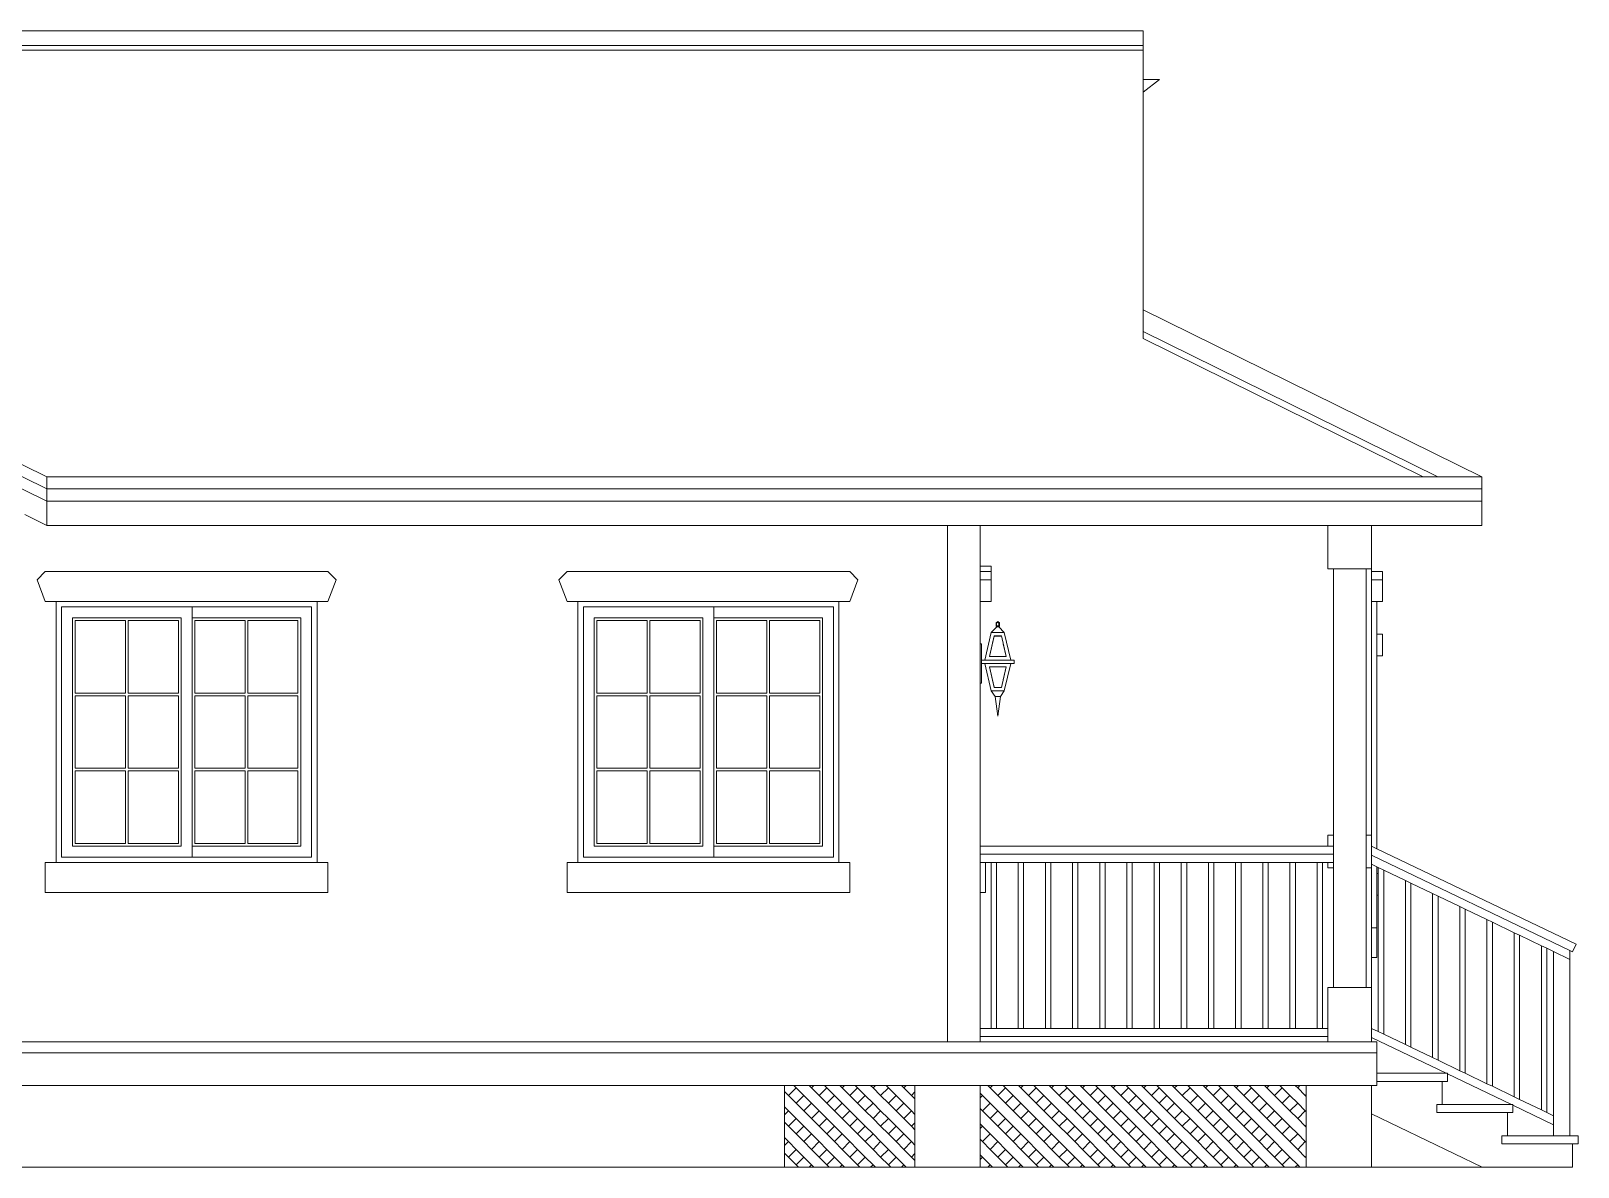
# Model space of a CAD drawing. Header units: inches. Extents: x 984 to 3187, y 1076 to 1711.
# Drawn here: x 2902.2 to 3186.8, y 1167.9 to 1376.8 of the extents above; entities that cross this region are included whole.
import ezdxf

# ---------------------------------------------------------------- set-up
doc = ezdxf.new("R2010")
doc.units = ezdxf.units.IN
doc.header["$MEASUREMENT"] = 0
doc.layers.add('inne_gulv', color=252, linetype='Continuous', lineweight=9)

# ---------------------------------------------------------------- blocks, each defined once
blk = doc.blocks.new('Modern Bungalow ls')
for p, q in [((-266.7, 137.63), (253.3, 137.63)), ((253.3, 134.97), (253.3, 137.63)), ((253.3, 134.97), (-266.7, 134.97)), ((253.3, 134.09), (-266.7, 134.09)), ((253.3, 134.97), (253.3, 134.09)), ((253.3, 128.71), (253.3, 134.09)), ((253.3, 126.39), (256.3, 128.71)), ((256.3, 128.71), (253.3, 128.71)), ((253.3, 126.39), (253.3, 128.71)), ((253.3, 86.34), (253.3, 126.39)), ((-42.7, 102.12), (51.58, 55.63)), ((-42.7, 99.89), (51.58, 53.4)), ((-42.7, 97.66), (51.58, 51.17)), ((253.3, 86.34), (315.58, 55.63)), ((253.3, 86.34), (253.3, 82.36)), ((253.3, 82.36), (253.3, 81.04)), ((307.52, 55.63), (253.3, 82.36)), ((304.84, 55.63), (253.3, 81.04)), ((51.58, 55.63), (51.58, 53.4)), ((51.58, 55.63), (304.84, 55.63)), ((304.84, 55.63), (307.52, 55.63)), ((307.52, 55.63), (315.58, 55.63)), ((315.58, 55.63), (315.58, 53.4)), ((51.58, 53.4), (51.58, 51.17)), ((51.58, 53.4), (315.58, 53.4)), ((315.58, 51.17), (315.58, 53.4)), ((47.53, 48.71), (51.58, 46.71)), ((51.58, 51.17), (51.58, 46.71)), ((315.58, 51.17), (51.58, 51.17)), ((315.58, 51.17), (315.58, 46.71)), ((51.58, 46.71), (217.3, 46.71)), ((217.3, 46.71), (217.3, -48.29)), ((217.3, 46.71), (223.3, 46.71)), ((223.3, 39.21), (223.3, 46.71)), ((223.3, 46.71), (287.3, 46.71)), ((287.3, 46.71), (287.3, 38.71)), ((287.3, 46.71), (295.3, 46.71)), ((295.3, 38.71), (295.3, 46.71)), ((295.3, 46.71), (315.58, 46.71)), ((49.8, 36.71), (51.3, 38.21)), ((103.3, 38.21), (51.3, 38.21)), ((104.8, 36.71), (103.3, 38.21)), ((145.8, 36.71), (147.3, 38.21)), ((199.3, 38.21), (147.3, 38.21)), ((200.8, 36.71), (199.3, 38.21)), ((223.3, 38.21), (223.3, 39.21)), ((223.3, 39.21), (225.3, 39.21)), ((223.3, 38.21), (225.3, 38.21)), ((223.3, 36.71), (223.3, 38.21)), ((225.3, 38.21), (225.3, 39.21)), ((225.3, 36.71), (225.3, 38.21)), ((287.3, 38.71), (288.3, 38.71)), ((288.3, 38.71), (288.3, -10.29)), ((288.3, 38.71), (294.3, 38.71)), ((294.3, 38.71), (295.3, 38.71)), ((294.3, 38.71), (294.3, -10.29)), ((295.3, 38.21), (295.3, 38.71)), ((295.3, 38.21), (297.3, 38.21)), ((295.3, 36.71), (295.3, 38.21)), ((297.3, 36.71), (297.3, 38.21)), ((49.8, 36.71), (51.3, 32.71)), ((104.8, 36.71), (103.3, 32.71)), ((145.8, 36.71), (147.3, 32.71)), ((200.8, 36.71), (199.3, 32.71)), ((223.3, 36.71), (225.3, 36.71)), ((223.3, 32.71), (223.3, 36.71)), ((225.3, 36.71), (225.3, 32.71)), ((295.3, 36.71), (297.3, 36.71)), ((295.3, 32.71), (295.3, 36.71)), ((297.3, 36.71), (297.3, 32.71)), ((51.3, 32.71), (53.3, 32.71)), ((53.3, -15.29), (53.3, 32.71)), ((53.3, 32.71), (101.3, 32.71)), ((54.3, 31.71), (54.3, -14.29)), ((78.3, 31.71), (54.3, 31.71)), ((78.3, 29.71), (78.3, 31.71)), ((78.3, 31.71), (100.3, 31.71)), ((100.3, -14.29), (100.3, 31.71)), ((101.3, 32.71), (103.3, 32.71)), ((101.3, 32.71), (101.3, -15.29)), ((147.3, 32.71), (149.3, 32.71)), ((149.3, 32.71), (149.3, -15.29)), ((149.3, 32.71), (197.3, 32.71)), ((150.3, 31.71), (150.3, -14.29)), ((174.3, 31.71), (150.3, 31.71)), ((174.3, 31.71), (196.3, 31.71)), ((174.3, 29.71), (174.3, 31.71)), ((196.3, -14.29), (196.3, 31.71)), ((197.3, 32.71), (197.3, -15.29)), ((197.3, 32.71), (199.3, 32.71)), ((223.3, 32.71), (225.3, 32.71)), ((223.3, 24.95), (223.3, 32.71)), ((296.3, 32.71), (295.3, 32.71)), ((295.3, -10.29), (295.3, 32.71)), ((296.3, 32.71), (297.3, 32.71)), ((296.3, 26.71), (296.3, 32.71)), ((56.3, 29.71), (56.3, -12.29)), ((76.3, 29.71), (56.3, 29.71)), ((56.8, 29.21), (56.8, 15.87)), ((66.05, 29.21), (56.8, 29.21)), ((66.05, 15.87), (66.05, 29.21)), ((66.55, 29.21), (66.55, 15.87)), ((75.8, 29.21), (66.55, 29.21)), ((75.8, 15.87), (75.8, 29.21)), ((76.3, -12.29), (76.3, 29.71)), ((98.3, 29.71), (78.3, 29.71)), ((78.3, -12.29), (78.3, 29.71)), ((88.05, 29.21), (78.8, 29.21)), ((78.8, 29.21), (78.8, 15.87)), ((88.05, 15.87), (88.05, 29.21)), ((88.55, 29.21), (88.55, 15.87)), ((97.8, 29.21), (88.55, 29.21)), ((97.8, 15.87), (97.8, 29.21)), ((98.3, -12.29), (98.3, 29.71)), ((152.3, 29.71), (152.3, -12.29)), ((172.3, 29.71), (152.3, 29.71)), ((162.05, 29.21), (152.8, 29.21)), ((152.8, 29.21), (152.8, 15.87)), ((162.05, 15.87), (162.05, 29.21)), ((162.55, 29.21), (162.55, 15.87)), ((171.8, 29.21), (162.55, 29.21)), ((171.8, 15.87), (171.8, 29.21)), ((172.3, -12.29), (172.3, 29.71)), ((194.3, 29.71), (174.3, 29.71)), ((174.3, -12.29), (174.3, 29.71)), ((184.05, 29.21), (174.8, 29.21)), ((174.8, 29.21), (174.8, 15.87)), ((184.05, 15.87), (184.05, 29.21)), ((193.8, 29.21), (184.55, 29.21)), ((184.55, 29.21), (184.55, 15.87)), ((193.8, 15.87), (193.8, 29.21)), ((194.3, -12.29), (194.3, 29.71)), ((226.55, 29), (226.23, 28.81)), ((226.23, 28.81), (226.23, 28.18)), ((226.55, 28.83), (226.34, 28.7)), ((226.34, 28.7), (226.34, 28.29)), ((226.86, 28.81), (226.55, 29)), ((226.75, 28.7), (226.55, 28.83)), ((226.75, 28.7), (226.75, 28.29)), ((226.86, 28.18), (226.86, 28.81)), ((224.17, 21.94), (225.36, 27.02)), ((225.89, 26.38), (225, 22.58)), ((225.89, 26.34), (225.01, 22.58)), ((225.36, 27.02), (226.35, 28.04)), ((227.74, 27.02), (225.36, 27.02)), ((225.89, 26.38), (225.89, 26.34)), ((227.21, 26.38), (225.89, 26.38)), ((225.89, 26.36), (226.54, 26.36)), ((225.89, 26.36), (225.89, 26.34)), ((226.23, 28.18), (226.37, 28.04)), ((226.34, 28.29), (226.42, 28.21)), ((226.37, 28.04), (226.35, 28.04)), ((226.37, 28.04), (226.72, 28.04)), ((226.42, 28.21), (226.67, 28.21)), ((227.21, 26.36), (226.54, 26.36)), ((226.54, 26.36), (226.54, 26.36)), ((226.67, 28.21), (226.75, 28.29)), ((226.72, 28.04), (226.86, 28.18)), ((226.75, 28.04), (226.72, 28.04)), ((227.74, 27.02), (226.75, 28.04)), ((228.1, 22.58), (227.21, 26.38)), ((227.21, 26.38), (227.21, 26.36)), ((227.74, 27.02), (228.93, 21.94)), ((296.3, 26.71), (297.3, 26.71)), ((296.3, 22.71), (296.3, 26.71)), ((297.3, 22.71), (297.3, 26.71)), ((223.3, 17.71), (223.3, 24.95)), ((223.3, 24.95), (223.56, 24.95)), ((223.56, 21.94), (223.56, 24.95)), ((228.1, 22.58), (227.54, 24.94)), ((224.17, 21.94), (223.56, 21.94)), ((223.56, 21.33), (223.56, 21.94)), ((223.56, 21.33), (224.17, 21.33)), ((223.56, 21.33), (223.56, 17.71)), ((228.93, 21.94), (224.17, 21.94)), ((224.17, 21.33), (228.93, 21.33)), ((225.36, 16.25), (224.17, 21.33)), ((225, 22.58), (225.01, 22.58)), ((225.89, 16.89), (225, 20.68)), ((225, 20.68), (225.01, 20.68)), ((225.01, 22.58), (228.1, 22.58)), ((225.01, 20.68), (228.1, 20.68)), ((225.89, 16.93), (225.01, 20.68)), ((228.1, 20.68), (227.21, 16.89)), ((228.1, 20.68), (227.54, 18.33)), ((228.93, 21.33), (227.74, 16.25)), ((228.1, 22.58), (228.1, 22.58)), ((228.1, 20.68), (228.1, 20.68)), ((229.54, 21.94), (228.93, 21.94)), ((228.93, 21.33), (229.54, 21.33)), ((229.54, 21.33), (229.54, 21.94)), ((296.3, -12.77), (296.3, 22.71)), ((296.3, 22.71), (297.3, 22.71)), ((223.3, -12.29), (223.3, 17.71)), ((223.3, 17.71), (223.56, 17.71)), ((56.8, 15.87), (66.05, 15.87)), ((66.05, 15.37), (56.8, 15.37)), ((56.8, 15.37), (56.8, 2.04)), ((66.05, 2.04), (66.05, 15.37)), ((66.55, 15.87), (75.8, 15.87)), ((75.8, 15.37), (66.55, 15.37)), ((66.55, 15.37), (66.55, 2.04)), ((75.8, 2.04), (75.8, 15.37)), ((78.8, 15.87), (88.05, 15.87)), ((88.05, 15.37), (78.8, 15.37)), ((78.8, 15.37), (78.8, 2.04)), ((88.05, 2.04), (88.05, 15.37)), ((88.55, 15.87), (97.8, 15.87)), ((97.8, 15.37), (88.55, 15.37)), ((88.55, 15.37), (88.55, 2.04)), ((97.8, 2.04), (97.8, 15.37)), ((152.8, 15.87), (162.05, 15.87)), ((162.05, 15.37), (152.8, 15.37)), ((152.8, 15.37), (152.8, 2.04)), ((162.05, 2.04), (162.05, 15.37)), ((162.55, 15.87), (171.8, 15.87)), ((171.8, 15.37), (162.55, 15.37)), ((162.55, 15.37), (162.55, 2.04)), ((171.8, 2.04), (171.8, 15.37)), ((174.8, 15.87), (184.05, 15.87)), ((184.05, 15.37), (174.8, 15.37)), ((174.8, 15.37), (174.8, 2.04)), ((184.05, 2.04), (184.05, 15.37)), ((184.55, 15.87), (193.8, 15.87)), ((193.8, 15.37), (184.55, 15.37)), ((184.55, 15.37), (184.55, 2.04)), ((193.8, 2.04), (193.8, 15.37)), ((225.36, 16.25), (226.05, 15.23)), ((227.74, 16.25), (225.36, 16.25)), ((225.89, 16.89), (225.89, 16.93)), ((225.89, 16.91), (225.89, 16.93)), ((227.21, 16.91), (225.89, 16.91)), ((227.21, 16.89), (225.89, 16.89)), ((226.55, 11.63), (226.05, 15.23)), ((227.05, 15.23), (226.05, 15.23)), ((226.55, 11.63), (227.05, 15.23)), ((227.74, 16.25), (227.05, 15.23)), ((227.21, 16.89), (227.21, 16.91)), ((56.8, 2.04), (66.05, 2.04)), ((56.8, 1.54), (56.8, -11.79)), ((66.05, 1.54), (56.8, 1.54)), ((66.05, -11.79), (66.05, 1.54)), ((66.55, 2.04), (75.8, 2.04)), ((66.55, 1.54), (66.55, -11.79)), ((75.8, 1.54), (66.55, 1.54)), ((75.8, -11.79), (75.8, 1.54)), ((78.8, 2.04), (88.05, 2.04)), ((88.05, 1.54), (78.8, 1.54)), ((78.8, 1.54), (78.8, -11.79)), ((88.05, -11.79), (88.05, 1.54)), ((88.55, 2.04), (97.8, 2.04)), ((88.55, 1.54), (88.55, -11.79)), ((97.8, 1.54), (88.55, 1.54)), ((97.8, -11.79), (97.8, 1.54)), ((152.8, 2.04), (162.05, 2.04)), ((152.8, 1.54), (152.8, -11.79)), ((162.05, 1.54), (152.8, 1.54)), ((162.05, -11.79), (162.05, 1.54)), ((162.55, 2.04), (171.8, 2.04)), ((162.55, 1.54), (162.55, -11.79)), ((171.8, 1.54), (162.55, 1.54)), ((171.8, -11.79), (171.8, 1.54)), ((174.8, 2.04), (184.05, 2.04)), ((184.05, 1.54), (174.8, 1.54)), ((174.8, 1.54), (174.8, -11.79)), ((184.05, -11.79), (184.05, 1.54)), ((184.55, 2.04), (193.8, 2.04)), ((184.55, 1.54), (184.55, -11.79)), ((193.8, 1.54), (184.55, 1.54)), ((193.8, -11.79), (193.8, 1.54)), ((287.3, -12.29), (287.3, -10.29)), ((287.3, -10.29), (288.3, -10.29)), ((288.3, -10.29), (288.3, -12.29)), ((294.3, -10.29), (295.3, -10.29)), ((294.3, -10.29), (294.3, -16.29)), ((295.3, -12.29), (295.3, -10.29)), ((56.3, -12.29), (76.3, -12.29)), ((56.8, -11.79), (66.05, -11.79)), ((66.55, -11.79), (75.8, -11.79)), ((78.3, -14.29), (78.3, -12.29)), ((78.3, -12.29), (98.3, -12.29)), ((78.8, -11.79), (88.05, -11.79)), ((88.55, -11.79), (97.8, -11.79)), ((152.3, -12.29), (172.3, -12.29)), ((152.8, -11.79), (162.05, -11.79)), ((162.55, -11.79), (171.8, -11.79)), ((174.3, -12.29), (194.3, -12.29)), ((174.3, -14.29), (174.3, -12.29)), ((174.8, -11.79), (184.05, -11.79)), ((184.55, -11.79), (193.8, -11.79)), ((223.3, -13.79), (223.3, -12.29)), ((287.3, -12.29), (223.3, -12.29)), ((223.3, -15.29), (223.3, -13.79)), ((288.3, -13.79), (223.3, -13.79)), ((288.3, -12.29), (287.3, -12.29)), ((288.3, -12.29), (288.3, -13.79)), ((288.3, -13.79), (288.3, -15.29)), ((296.3, -12.77), (295.3, -12.29)), ((295.3, -13.96), (295.3, -12.29)), ((295.3, -13.96), (331.8, -31.45)), ((295.3, -15.62), (295.3, -13.96)), ((332.95, -30.33), (296.3, -12.77)), ((53.3, -15.29), (51.3, -15.29)), ((51.3, -15.29), (51.3, -20.79)), ((101.3, -15.29), (53.3, -15.29)), ((78.3, -14.29), (54.3, -14.29)), ((78.3, -14.29), (100.3, -14.29)), ((103.3, -15.29), (101.3, -15.29)), ((103.3, -15.29), (103.3, -20.79)), ((149.3, -15.29), (147.3, -15.29)), ((147.3, -15.29), (147.3, -20.79)), ((197.3, -15.29), (149.3, -15.29)), ((174.3, -14.29), (150.3, -14.29)), ((174.3, -14.29), (196.3, -14.29)), ((197.3, -15.29), (199.3, -15.29)), ((199.3, -15.29), (199.3, -20.79)), ((223.3, -15.29), (224.3, -15.29)), ((223.3, -20.79), (223.3, -15.29)), ((224.3, -15.29), (224.3, -20.79)), ((225.3, -15.29), (224.3, -15.29)), ((225.3, -15.29), (225.3, -45.79)), ((226.3, -15.29), (225.3, -15.29)), ((226.3, -15.29), (226.3, -45.79)), ((230.3, -15.29), (226.3, -15.29)), ((230.3, -15.29), (230.3, -45.79)), ((231.3, -15.29), (230.3, -15.29)), ((231.3, -15.29), (231.3, -45.79)), ((235.3, -15.29), (231.3, -15.29)), ((235.3, -15.29), (235.3, -45.79)), ((236.3, -15.29), (235.3, -15.29)), ((236.3, -15.29), (236.3, -45.79)), ((240.3, -15.29), (236.3, -15.29)), ((240.3, -15.29), (240.3, -45.79)), ((241.3, -15.29), (240.3, -15.29)), ((241.3, -15.29), (241.3, -45.79)), ((245.3, -15.29), (241.3, -15.29)), ((245.3, -15.29), (245.3, -45.79)), ((246.3, -15.29), (245.3, -15.29)), ((246.3, -15.29), (246.3, -45.79)), ((250.3, -15.29), (246.3, -15.29)), ((250.3, -15.29), (250.3, -45.79)), ((251.3, -15.29), (250.3, -15.29)), ((251.3, -15.29), (251.3, -45.79)), ((255.3, -15.29), (251.3, -15.29)), ((255.3, -15.29), (255.3, -45.79)), ((256.3, -15.29), (255.3, -15.29)), ((256.3, -15.29), (256.3, -45.79)), ((260.3, -15.29), (256.3, -15.29)), ((260.3, -15.29), (260.3, -45.79)), ((261.3, -15.29), (260.3, -15.29)), ((261.3, -15.29), (261.3, -45.79)), ((265.3, -15.29), (261.3, -15.29)), ((265.3, -15.29), (265.3, -45.79)), ((266.3, -15.29), (265.3, -15.29)), ((266.3, -15.29), (266.3, -45.79)), ((270.3, -15.29), (266.3, -15.29)), ((270.3, -15.29), (270.3, -45.79)), ((271.3, -15.29), (270.3, -15.29)), ((271.3, -15.29), (271.3, -45.79)), ((275.3, -15.29), (271.3, -15.29)), ((275.3, -15.29), (275.3, -45.79)), ((276.3, -15.29), (275.3, -15.29)), ((276.3, -15.29), (276.3, -45.79)), ((280.3, -15.29), (276.3, -15.29)), ((280.3, -15.29), (280.3, -45.79)), ((281.3, -15.29), (280.3, -15.29)), ((281.3, -15.29), (281.3, -45.79)), ((285.3, -15.29), (281.3, -15.29)), ((285.3, -15.29), (285.3, -45.79)), ((286.3, -15.29), (285.3, -15.29)), ((286.3, -15.29), (286.3, -45.79)), ((287.3, -15.29), (286.3, -15.29)), ((287.3, -16.29), (287.3, -15.29)), ((288.3, -15.29), (287.3, -15.29)), ((287.3, -16.29), (288.3, -16.29)), ((288.3, -15.29), (288.3, -16.29)), ((288.3, -16.29), (288.3, -38.29)), ((294.3, -16.29), (295.3, -16.29)), ((294.3, -38.29), (294.3, -16.29)), ((295.3, -16.29), (295.3, -15.62)), ((296.3, -16.1), (295.3, -15.62)), ((295.3, -27.29), (295.3, -16.29)), ((296.3, -17.29), (296.3, -16.1)), ((296.55, -16.22), (296.3, -16.1)), ((296.55, -16.22), (296.55, -17.29)), ((297.55, -16.7), (296.55, -16.22)), ((297.55, -46.87), (297.55, -16.7)), ((301.55, -18.61), (297.55, -16.7)), ((296.3, -17.29), (296.55, -17.29)), ((296.3, -21.29), (296.3, -17.29)), ((296.55, -17.29), (296.55, -21.29)), ((301.55, -18.61), (301.55, -48.79)), ((302.55, -19.09), (301.55, -18.61)), ((302.55, -49.27), (302.55, -19.09)), ((306.55, -21.01), (302.55, -19.09)), ((103.3, -20.79), (51.3, -20.79)), ((199.3, -20.79), (147.3, -20.79)), ((223.3, -45.79), (223.3, -20.79)), ((223.3, -20.79), (224.3, -20.79)), ((296.3, -21.29), (296.55, -21.29)), ((296.3, -27.29), (296.3, -21.29)), ((296.55, -21.29), (296.55, -46.39)), ((306.55, -21.01), (306.55, -51.18)), ((307.55, -21.49), (306.55, -21.01)), ((307.55, -51.66), (307.55, -21.49)), ((311.55, -23.41), (307.55, -21.49)), ((311.55, -23.41), (311.55, -53.58)), ((312.55, -23.89), (311.55, -23.41)), ((312.55, -54.06), (312.55, -23.89)), ((316.55, -25.8), (312.55, -23.89)), ((295.3, -27.29), (296.3, -27.29)), ((295.3, -32.79), (295.3, -27.29)), ((296.3, -27.29), (296.3, -32.79)), ((316.55, -25.8), (316.55, -55.98)), ((317.55, -26.28), (316.55, -25.8)), ((317.55, -56.45), (317.55, -26.28)), ((321.55, -28.2), (317.55, -26.28)), ((321.55, -28.2), (321.55, -58.37)), ((322.55, -28.68), (321.55, -28.2)), ((322.55, -58.85), (322.55, -28.68)), ((326.55, -30.59), (322.55, -28.68)), ((326.55, -30.59), (326.55, -60.77)), ((327.55, -31.07), (326.55, -30.59)), ((327.55, -61.25), (327.55, -31.07)), ((328.8, -31.67), (327.55, -31.07)), ((332.3, -31.69), (332.95, -30.33)), ((295.3, -32.79), (296.3, -32.79)), ((295.3, -38.29), (295.3, -32.79)), ((328.8, -31.67), (331.8, -33.11)), ((328.8, -61.85), (328.8, -31.67)), ((331.8, -33.11), (331.8, -31.45)), ((331.8, -31.45), (332.3, -31.69)), ((331.8, -65.54), (331.8, -33.11)), ((288.3, -38.29), (287.3, -38.29)), ((287.3, -45.79), (287.3, -38.29)), ((294.3, -38.29), (288.3, -38.29)), ((295.3, -38.29), (294.3, -38.29)), ((295.3, -45.79), (295.3, -38.29)), ((32.3, -48.29), (217.3, -48.29)), ((223.3, -48.29), (217.3, -48.29)), ((225.3, -45.79), (223.3, -45.79)), ((223.3, -47.29), (223.3, -45.79)), ((287.3, -47.29), (223.3, -47.29)), ((223.3, -48.29), (223.3, -47.29)), ((287.3, -48.29), (223.3, -48.29)), ((226.3, -45.79), (225.3, -45.79)), ((230.3, -45.79), (226.3, -45.79)), ((231.3, -45.79), (230.3, -45.79)), ((235.3, -45.79), (231.3, -45.79)), ((236.3, -45.79), (235.3, -45.79)), ((240.3, -45.79), (236.3, -45.79)), ((241.3, -45.79), (240.3, -45.79)), ((245.3, -45.79), (241.3, -45.79)), ((246.3, -45.79), (245.3, -45.79)), ((250.3, -45.79), (246.3, -45.79)), ((251.3, -45.79), (250.3, -45.79)), ((255.3, -45.79), (251.3, -45.79)), ((256.3, -45.79), (255.3, -45.79)), ((260.3, -45.79), (256.3, -45.79)), ((261.3, -45.79), (260.3, -45.79)), ((265.3, -45.79), (261.3, -45.79)), ((266.3, -45.79), (265.3, -45.79)), ((270.3, -45.79), (266.3, -45.79)), ((271.3, -45.79), (270.3, -45.79)), ((275.3, -45.79), (271.3, -45.79)), ((276.3, -45.79), (275.3, -45.79)), ((280.3, -45.79), (276.3, -45.79)), ((281.3, -45.79), (280.3, -45.79)), ((285.3, -45.79), (281.3, -45.79)), ((286.3, -45.79), (285.3, -45.79)), ((287.3, -45.79), (286.3, -45.79)), ((287.3, -45.79), (287.3, -47.29)), ((287.3, -48.29), (287.3, -47.29)), ((287.3, -48.29), (295.3, -48.29)), ((296.55, -46.39), (295.3, -45.79)), ((295.3, -47.46), (295.3, -45.79)), ((295.3, -48.29), (295.3, -47.46)), ((309.05, -54.04), (295.3, -47.46)), ((296.3, -48.29), (295.3, -48.29)), ((296.3, -48.29), (296.3, -50.29)), ((297.55, -46.87), (296.55, -46.39)), ((301.55, -48.79), (297.55, -46.87)), ((32.3, -50.29), (296.3, -50.29)), ((296.3, -50.29), (296.3, -54.04)), ((302.55, -49.27), (301.55, -48.79)), ((306.55, -51.18), (302.55, -49.27)), ((307.55, -51.66), (306.55, -51.18)), ((296.3, -55.54), (296.3, -54.04)), ((309.05, -54.04), (296.3, -54.04)), ((311.55, -53.58), (307.55, -51.66)), ((309.05, -54.04), (309.3, -54.04)), ((309.3, -54.16), (309.3, -54.04)), ((312.55, -54.06), (311.55, -53.58)), ((316.55, -55.98), (312.55, -54.06)), ((32.3, -56.29), (187.3, -56.29)), ((187.3, -57.41), (187.3, -56.29)), ((187.3, -56.29), (189.02, -56.29)), ((188.03, -58.14), (189.45, -56.72)), ((189.02, -56.29), (189.45, -56.72)), ((189.02, -56.29), (191.85, -56.29)), ((189.45, -56.72), (190.86, -58.14)), ((191.85, -56.29), (192.27, -56.72)), ((191.85, -56.29), (192.7, -56.29)), ((192.27, -56.72), (192.7, -56.29)), ((192.27, -56.72), (193.69, -58.14)), ((192.7, -56.29), (194.67, -56.29)), ((193.69, -58.14), (195.1, -56.72)), ((194.67, -56.29), (195.1, -56.72)), ((194.67, -56.29), (197.5, -56.29)), ((195.1, -56.72), (196.52, -58.14)), ((197.5, -56.29), (197.93, -56.72)), ((197.5, -56.29), (198.36, -56.29)), ((197.93, -56.72), (198.36, -56.29)), ((197.93, -56.72), (199.35, -58.14)), ((198.36, -56.29), (200.33, -56.29)), ((199.35, -58.14), (200.76, -56.72)), ((200.33, -56.29), (200.76, -56.72)), ((200.33, -56.29), (203.16, -56.29)), ((200.76, -56.72), (202.17, -58.14)), ((203.16, -56.29), (203.59, -56.72)), ((203.16, -56.29), (204.02, -56.29)), ((203.59, -56.72), (204.02, -56.29)), ((203.59, -56.72), (205, -58.14)), ((204.02, -56.29), (205.99, -56.29)), ((205, -58.14), (206.42, -56.72)), ((205.99, -56.29), (206.42, -56.72)), ((205.99, -56.29), (208.82, -56.29)), ((206.42, -56.72), (207.83, -58.14)), ((208.82, -56.29), (209.25, -56.72)), ((208.82, -56.29), (209.67, -56.29)), ((209.25, -56.72), (209.67, -56.29)), ((209.25, -56.72), (210.66, -58.14)), ((209.67, -56.29), (211.3, -56.29)), ((211.3, -56.29), (223.3, -56.29)), ((211.3, -57.49), (211.3, -56.29)), ((223.3, -57.71), (223.3, -56.29)), ((223.3, -56.29), (224.72, -56.29)), ((224.72, -56.29), (225.15, -56.72)), ((224.72, -56.29), (225.58, -56.29)), ((225.15, -56.72), (225.58, -56.29)), ((225.15, -56.72), (226.56, -58.14)), ((225.58, -56.29), (227.55, -56.29)), ((226.56, -58.14), (227.98, -56.72)), ((227.55, -56.29), (227.98, -56.72)), ((227.55, -56.29), (230.37, -56.29)), ((227.98, -56.72), (229.39, -58.14)), ((230.37, -56.29), (230.8, -56.72)), ((230.37, -56.29), (231.23, -56.29)), ((230.8, -56.72), (231.23, -56.29)), ((230.8, -56.72), (232.22, -58.14)), ((231.23, -56.29), (233.2, -56.29)), ((232.22, -58.14), (233.63, -56.72)), ((233.2, -56.29), (233.63, -56.72)), ((233.2, -56.29), (236.03, -56.29)), ((233.63, -56.72), (235.05, -58.14)), ((236.03, -56.29), (236.46, -56.72)), ((236.03, -56.29), (236.89, -56.29)), ((236.46, -56.72), (236.89, -56.29)), ((236.46, -56.72), (237.87, -58.14)), ((236.89, -56.29), (238.86, -56.29)), ((237.87, -58.14), (239.29, -56.72)), ((238.86, -56.29), (239.29, -56.72)), ((238.86, -56.29), (241.69, -56.29)), ((239.29, -56.72), (240.7, -58.14)), ((241.69, -56.29), (242.12, -56.72)), ((241.69, -56.29), (242.55, -56.29)), ((242.12, -56.72), (242.55, -56.29)), ((242.12, -56.72), (243.53, -58.14)), ((242.55, -56.29), (244.52, -56.29)), ((243.53, -58.14), (244.95, -56.72)), ((244.52, -56.29), (244.95, -56.72)), ((244.52, -56.29), (247.35, -56.29)), ((244.95, -56.72), (246.36, -58.14)), ((247.35, -56.29), (247.77, -56.72)), ((247.35, -56.29), (248.2, -56.29)), ((247.77, -56.72), (248.2, -56.29)), ((247.77, -56.72), (249.19, -58.14)), ((248.2, -56.29), (250.17, -56.29)), ((249.19, -58.14), (250.6, -56.72)), ((250.17, -56.29), (250.6, -56.72)), ((250.17, -56.29), (253, -56.29)), ((250.6, -56.72), (252.02, -58.14)), ((253, -56.29), (253.43, -56.72)), ((253, -56.29), (253.86, -56.29)), ((253.43, -56.72), (253.86, -56.29)), ((253.43, -56.72), (254.85, -58.14)), ((253.86, -56.29), (255.83, -56.29)), ((254.85, -58.14), (256.26, -56.72)), ((255.83, -56.29), (256.26, -56.72)), ((255.83, -56.29), (258.66, -56.29)), ((256.26, -56.72), (257.67, -58.14)), ((258.66, -56.29), (259.09, -56.72)), ((258.66, -56.29), (259.52, -56.29)), ((259.09, -56.72), (259.52, -56.29)), ((259.09, -56.72), (260.5, -58.14)), ((259.52, -56.29), (261.49, -56.29)), ((260.5, -58.14), (261.92, -56.72)), ((261.49, -56.29), (261.92, -56.72)), ((261.49, -56.29), (264.32, -56.29)), ((261.92, -56.72), (263.33, -58.14)), ((264.32, -56.29), (264.75, -56.72)), ((264.32, -56.29), (265.17, -56.29)), ((264.75, -56.72), (265.17, -56.29)), ((264.75, -56.72), (266.16, -58.14)), ((265.17, -56.29), (267.14, -56.29)), ((266.16, -58.14), (267.57, -56.72)), ((267.14, -56.29), (267.57, -56.72)), ((267.14, -56.29), (269.97, -56.29)), ((267.57, -56.72), (268.99, -58.14)), ((269.97, -56.29), (270.4, -56.72)), ((269.97, -56.29), (270.83, -56.29)), ((270.4, -56.72), (270.83, -56.29)), ((270.4, -56.72), (271.82, -58.14)), ((270.83, -56.29), (272.8, -56.29)), ((271.82, -58.14), (273.23, -56.72)), ((272.8, -56.29), (273.23, -56.72)), ((272.8, -56.29), (275.63, -56.29)), ((273.23, -56.72), (274.64, -58.14)), ((275.63, -56.29), (276.06, -56.72)), ((275.63, -56.29), (276.49, -56.29)), ((276.06, -56.72), (276.49, -56.29)), ((276.06, -56.72), (277.47, -58.14)), ((276.49, -56.29), (278.46, -56.29)), ((277.47, -58.14), (278.89, -56.72)), ((278.46, -56.29), (278.89, -56.72)), ((278.46, -56.29), (281.29, -56.29)), ((278.89, -56.72), (280.3, -58.14)), ((281.29, -56.29), (281.72, -56.72)), ((281.29, -56.29), (282.14, -56.29)), ((281.72, -56.72), (282.14, -56.29)), ((281.72, -56.72), (283.13, -58.14)), ((282.14, -56.29), (283.3, -56.29)), ((283.3, -56.29), (283.3, -57.96)), ((283.3, -56.29), (295.3, -56.29)), ((295.3, -61.54), (295.3, -56.29)), ((295.3, -56.29), (296.3, -56.29)), ((296.3, -56.29), (296.3, -55.54)), ((296.3, -55.54), (308.3, -55.54)), ((308.3, -59.79), (308.3, -55.54)), ((308.3, -55.54), (309.3, -55.54)), ((309.3, -55.54), (309.3, -54.16)), ((321.05, -59.79), (309.3, -54.16)), ((317.55, -56.45), (316.55, -55.98)), ((321.55, -58.37), (317.55, -56.45)), ((187.3, -57.41), (188.03, -58.14)), ((187.3, -60.24), (187.3, -57.41)), ((188.03, -58.14), (189.45, -59.55)), ((189.45, -59.55), (190.86, -58.14)), ((189.45, -59.55), (190.86, -60.96)), ((190.86, -58.14), (192.27, -59.55)), ((190.86, -60.96), (192.27, -59.55)), ((192.27, -59.55), (193.69, -60.96)), ((193.69, -58.14), (195.1, -59.55)), ((195.1, -59.55), (196.52, -58.14)), ((195.1, -59.55), (196.52, -60.96)), ((196.52, -58.14), (197.93, -59.55)), ((196.52, -60.96), (197.93, -59.55)), ((197.93, -59.55), (199.35, -60.96)), ((199.35, -58.14), (200.76, -59.55)), ((200.76, -59.55), (202.17, -58.14)), ((200.76, -59.55), (202.17, -60.96)), ((202.17, -58.14), (203.59, -59.55)), ((202.17, -60.96), (203.59, -59.55)), ((203.59, -59.55), (205, -60.96)), ((205, -58.14), (206.42, -59.55)), ((206.42, -59.55), (207.83, -58.14)), ((206.42, -59.55), (207.83, -60.96)), ((207.83, -58.14), (209.25, -59.55)), ((207.83, -60.96), (209.25, -59.55)), ((209.25, -59.55), (210.66, -60.96)), ((210.66, -58.14), (211.3, -57.49)), ((210.66, -58.14), (211.3, -58.78)), ((211.3, -58.78), (211.3, -57.49)), ((211.3, -61.61), (211.3, -58.78)), ((223.3, -58.57), (223.3, -57.71)), ((223.3, -57.71), (223.73, -58.14)), ((223.3, -58.57), (223.73, -58.14)), ((223.3, -60.54), (223.3, -58.57)), ((223.73, -58.14), (225.15, -59.55)), ((223.73, -60.96), (225.15, -59.55)), ((225.15, -59.55), (226.56, -60.96)), ((226.56, -58.14), (227.98, -59.55)), ((227.98, -59.55), (229.39, -58.14)), ((227.98, -59.55), (229.39, -60.96)), ((229.39, -58.14), (230.8, -59.55)), ((229.39, -60.96), (230.8, -59.55)), ((230.8, -59.55), (232.22, -60.96)), ((232.22, -58.14), (233.63, -59.55)), ((233.63, -59.55), (235.05, -58.14)), ((233.63, -59.55), (235.05, -60.96)), ((235.05, -58.14), (236.46, -59.55)), ((235.05, -60.96), (236.46, -59.55)), ((236.46, -59.55), (237.87, -60.96)), ((237.87, -58.14), (239.29, -59.55)), ((239.29, -59.55), (240.7, -58.14)), ((239.29, -59.55), (240.7, -60.96)), ((240.7, -58.14), (242.12, -59.55)), ((240.7, -60.96), (242.12, -59.55)), ((242.12, -59.55), (243.53, -60.96)), ((243.53, -58.14), (244.95, -59.55)), ((244.95, -59.55), (246.36, -58.14)), ((244.95, -59.55), (246.36, -60.96)), ((246.36, -58.14), (247.77, -59.55)), ((246.36, -60.96), (247.77, -59.55)), ((247.77, -59.55), (249.19, -60.96)), ((249.19, -58.14), (250.6, -59.55)), ((250.6, -59.55), (252.02, -58.14)), ((250.6, -59.55), (252.02, -60.96)), ((252.02, -58.14), (253.43, -59.55)), ((252.02, -60.96), (253.43, -59.55)), ((253.43, -59.55), (254.85, -60.96)), ((254.85, -58.14), (256.26, -59.55)), ((256.26, -59.55), (257.67, -58.14)), ((256.26, -59.55), (257.67, -60.96)), ((257.67, -58.14), (259.09, -59.55)), ((257.67, -60.96), (259.09, -59.55)), ((259.09, -59.55), (260.5, -60.96)), ((260.5, -58.14), (261.92, -59.55)), ((261.92, -59.55), (263.33, -58.14)), ((261.92, -59.55), (263.33, -60.96)), ((263.33, -58.14), (264.75, -59.55)), ((263.33, -60.96), (264.75, -59.55)), ((264.75, -59.55), (266.16, -60.96)), ((266.16, -58.14), (267.57, -59.55)), ((267.57, -59.55), (268.99, -58.14)), ((267.57, -59.55), (268.99, -60.96)), ((268.99, -58.14), (270.4, -59.55)), ((268.99, -60.96), (270.4, -59.55)), ((270.4, -59.55), (271.82, -60.96)), ((271.82, -58.14), (273.23, -59.55)), ((273.23, -59.55), (274.64, -58.14)), ((273.23, -59.55), (274.64, -60.96)), ((274.64, -58.14), (276.06, -59.55)), ((274.64, -60.96), (276.06, -59.55)), ((276.06, -59.55), (277.47, -60.96)), ((277.47, -58.14), (278.89, -59.55)), ((278.89, -59.55), (280.3, -58.14)), ((278.89, -59.55), (280.3, -60.96)), ((280.3, -58.14), (281.72, -59.55)), ((280.3, -60.96), (281.72, -59.55)), ((281.72, -59.55), (283.13, -60.96)), ((283.13, -58.14), (283.3, -57.96)), ((283.13, -58.14), (283.3, -58.31)), ((283.3, -57.96), (283.3, -58.31)), ((283.3, -58.31), (283.3, -61.14)), ((322.55, -58.85), (321.55, -58.37)), ((326.55, -60.77), (322.55, -58.85)), ((187.3, -60.24), (188.03, -60.96)), ((187.3, -61.69), (187.3, -60.24)), ((187.3, -61.69), (188.03, -60.96)), ((187.3, -63.07), (187.3, -61.69)), ((188.03, -60.96), (189.45, -62.38)), ((188.03, -63.79), (189.45, -62.38)), ((189.45, -62.38), (190.86, -63.79)), ((190.86, -60.96), (192.27, -62.38)), ((192.27, -62.38), (193.69, -60.96)), ((192.27, -62.38), (193.69, -63.79)), ((193.69, -60.96), (195.1, -62.38)), ((193.69, -63.79), (195.1, -62.38)), ((195.1, -62.38), (196.52, -63.79)), ((196.52, -60.96), (197.93, -62.38)), ((197.93, -62.38), (199.35, -60.96)), ((197.93, -62.38), (199.35, -63.79)), ((199.35, -60.96), (200.76, -62.38)), ((199.35, -63.79), (200.76, -62.38)), ((200.76, -62.38), (202.17, -63.79)), ((202.17, -60.96), (203.59, -62.38)), ((203.59, -62.38), (205, -60.96)), ((203.59, -62.38), (205, -63.79)), ((205, -60.96), (206.42, -62.38)), ((205, -63.79), (206.42, -62.38)), ((206.42, -62.38), (207.83, -63.79)), ((207.83, -60.96), (209.25, -62.38)), ((209.25, -62.38), (210.66, -60.96)), ((209.25, -62.38), (210.66, -63.79)), ((210.66, -60.96), (211.3, -61.61)), ((211.3, -63.15), (211.3, -61.61)), ((223.3, -63.36), (223.3, -60.54)), ((223.3, -60.54), (223.73, -60.96)), ((223.73, -60.96), (225.15, -62.38)), ((225.15, -62.38), (226.56, -60.96)), ((225.15, -62.38), (226.56, -63.79)), ((226.56, -60.96), (227.98, -62.38)), ((226.56, -63.79), (227.98, -62.38)), ((227.98, -62.38), (229.39, -63.79)), ((229.39, -60.96), (230.8, -62.38)), ((230.8, -62.38), (232.22, -60.96)), ((230.8, -62.38), (232.22, -63.79)), ((232.22, -60.96), (233.63, -62.38)), ((232.22, -63.79), (233.63, -62.38)), ((233.63, -62.38), (235.05, -63.79)), ((235.05, -60.96), (236.46, -62.38)), ((236.46, -62.38), (237.87, -60.96)), ((236.46, -62.38), (237.87, -63.79)), ((237.87, -60.96), (239.29, -62.38)), ((237.87, -63.79), (239.29, -62.38)), ((239.29, -62.38), (240.7, -63.79)), ((240.7, -60.96), (242.12, -62.38)), ((242.12, -62.38), (243.53, -60.96)), ((242.12, -62.38), (243.53, -63.79)), ((243.53, -60.96), (244.95, -62.38)), ((243.53, -63.79), (244.95, -62.38)), ((244.95, -62.38), (246.36, -63.79)), ((246.36, -60.96), (247.77, -62.38)), ((247.77, -62.38), (249.19, -60.96)), ((247.77, -62.38), (249.19, -63.79)), ((249.19, -60.96), (250.6, -62.38)), ((249.19, -63.79), (250.6, -62.38)), ((250.6, -62.38), (252.02, -63.79)), ((252.02, -60.96), (253.43, -62.38)), ((253.43, -62.38), (254.85, -60.96)), ((253.43, -62.38), (254.85, -63.79)), ((254.85, -60.96), (256.26, -62.38)), ((254.85, -63.79), (256.26, -62.38)), ((256.26, -62.38), (257.67, -63.79)), ((257.67, -60.96), (259.09, -62.38)), ((259.09, -62.38), (260.5, -60.96)), ((259.09, -62.38), (260.5, -63.79)), ((260.5, -60.96), (261.92, -62.38)), ((260.5, -63.79), (261.92, -62.38)), ((261.92, -62.38), (263.33, -63.79)), ((263.33, -60.96), (264.75, -62.38)), ((264.75, -62.38), (266.16, -60.96)), ((264.75, -62.38), (266.16, -63.79)), ((266.16, -60.96), (267.57, -62.38)), ((266.16, -63.79), (267.57, -62.38)), ((267.57, -62.38), (268.99, -63.79)), ((268.99, -60.96), (270.4, -62.38)), ((270.4, -62.38), (271.82, -60.96)), ((270.4, -62.38), (271.82, -63.79)), ((271.82, -60.96), (273.23, -62.38)), ((271.82, -63.79), (273.23, -62.38)), ((273.23, -62.38), (274.64, -63.79)), ((274.64, -60.96), (276.06, -62.38)), ((276.06, -62.38), (277.47, -60.96)), ((276.06, -62.38), (277.47, -63.79)), ((277.47, -60.96), (278.89, -62.38)), ((277.47, -63.79), (278.89, -62.38)), ((278.89, -62.38), (280.3, -63.79)), ((280.3, -60.96), (281.72, -62.38)), ((281.72, -62.38), (283.13, -60.96)), ((281.72, -62.38), (283.13, -63.79)), ((283.13, -60.96), (283.3, -61.14)), ((283.3, -61.14), (283.3, -63.62)), ((315.65, -71.29), (295.3, -61.54)), ((295.3, -71.29), (295.3, -61.54)), ((308.3, -59.79), (307.3, -59.79)), ((307.3, -61.29), (307.3, -59.79)), ((307.3, -61.29), (320.3, -61.29)), ((308.3, -59.79), (321.05, -59.79)), ((320.3, -65.54), (320.3, -61.29)), ((320.3, -61.29), (321.3, -61.29)), ((321.05, -59.79), (321.3, -59.79)), ((321.3, -59.79), (321.3, -59.91)), ((328.8, -63.51), (321.3, -59.91)), ((321.3, -59.91), (321.3, -61.29)), ((327.55, -61.25), (326.55, -60.77)), ((328.8, -61.85), (327.55, -61.25)), ((328.8, -63.51), (328.8, -61.85)), ((187.3, -63.07), (188.03, -63.79)), ((187.3, -65.89), (187.3, -63.07)), ((188.03, -63.79), (189.45, -65.21)), ((189.45, -65.21), (190.86, -63.79)), ((189.45, -65.21), (190.86, -66.62)), ((190.86, -63.79), (192.27, -65.21)), ((190.86, -66.62), (192.27, -65.21)), ((192.27, -65.21), (193.69, -66.62)), ((193.69, -63.79), (195.1, -65.21)), ((195.1, -65.21), (196.52, -63.79)), ((195.1, -65.21), (196.52, -66.62)), ((196.52, -63.79), (197.93, -65.21)), ((196.52, -66.62), (197.93, -65.21)), ((197.93, -65.21), (199.35, -66.62)), ((199.35, -63.79), (200.76, -65.21)), ((200.76, -65.21), (202.17, -63.79)), ((200.76, -65.21), (202.17, -66.62)), ((202.17, -63.79), (203.59, -65.21)), ((202.17, -66.62), (203.59, -65.21)), ((203.59, -65.21), (205, -66.62)), ((205, -63.79), (206.42, -65.21)), ((206.42, -65.21), (207.83, -63.79)), ((206.42, -65.21), (207.83, -66.62)), ((207.83, -63.79), (209.25, -65.21)), ((207.83, -66.62), (209.25, -65.21)), ((209.25, -65.21), (210.66, -66.62)), ((210.66, -63.79), (211.3, -63.15)), ((210.66, -63.79), (211.3, -64.44)), ((211.3, -64.44), (211.3, -63.15)), ((211.3, -67.27), (211.3, -64.44)), ((223.3, -64.22), (223.3, -63.36)), ((223.3, -63.36), (223.73, -63.79)), ((223.3, -64.22), (223.73, -63.79)), ((223.3, -66.19), (223.3, -64.22)), ((223.73, -63.79), (225.15, -65.21)), ((223.73, -66.62), (225.15, -65.21)), ((225.15, -65.21), (226.56, -66.62)), ((226.56, -63.79), (227.98, -65.21)), ((227.98, -65.21), (229.39, -63.79)), ((227.98, -65.21), (229.39, -66.62)), ((229.39, -63.79), (230.8, -65.21)), ((229.39, -66.62), (230.8, -65.21)), ((230.8, -65.21), (232.22, -66.62)), ((232.22, -63.79), (233.63, -65.21)), ((233.63, -65.21), (235.05, -63.79)), ((233.63, -65.21), (235.05, -66.62)), ((235.05, -63.79), (236.46, -65.21)), ((235.05, -66.62), (236.46, -65.21)), ((236.46, -65.21), (237.87, -66.62)), ((237.87, -63.79), (239.29, -65.21)), ((239.29, -65.21), (240.7, -63.79)), ((239.29, -65.21), (240.7, -66.62)), ((240.7, -63.79), (242.12, -65.21)), ((240.7, -66.62), (242.12, -65.21)), ((242.12, -65.21), (243.53, -66.62)), ((243.53, -63.79), (244.95, -65.21)), ((244.95, -65.21), (246.36, -63.79)), ((244.95, -65.21), (246.36, -66.62)), ((246.36, -63.79), (247.77, -65.21)), ((246.36, -66.62), (247.77, -65.21)), ((247.77, -65.21), (249.19, -66.62)), ((249.19, -63.79), (250.6, -65.21)), ((250.6, -65.21), (252.02, -63.79)), ((250.6, -65.21), (252.02, -66.62)), ((252.02, -63.79), (253.43, -65.21)), ((252.02, -66.62), (253.43, -65.21)), ((253.43, -65.21), (254.85, -66.62)), ((254.85, -63.79), (256.26, -65.21)), ((256.26, -65.21), (257.67, -63.79)), ((256.26, -65.21), (257.67, -66.62)), ((257.67, -63.79), (259.09, -65.21)), ((257.67, -66.62), (259.09, -65.21)), ((259.09, -65.21), (260.5, -66.62)), ((260.5, -63.79), (261.92, -65.21)), ((261.92, -65.21), (263.33, -63.79)), ((261.92, -65.21), (263.33, -66.62)), ((263.33, -63.79), (264.75, -65.21)), ((263.33, -66.62), (264.75, -65.21)), ((264.75, -65.21), (266.16, -66.62)), ((266.16, -63.79), (267.57, -65.21)), ((267.57, -65.21), (268.99, -63.79)), ((267.57, -65.21), (268.99, -66.62)), ((268.99, -63.79), (270.4, -65.21)), ((268.99, -66.62), (270.4, -65.21)), ((270.4, -65.21), (271.82, -66.62)), ((271.82, -63.79), (273.23, -65.21)), ((273.23, -65.21), (274.64, -63.79)), ((273.23, -65.21), (274.64, -66.62)), ((274.64, -63.79), (276.06, -65.21)), ((274.64, -66.62), (276.06, -65.21)), ((276.06, -65.21), (277.47, -66.62)), ((277.47, -63.79), (278.89, -65.21)), ((278.89, -65.21), (280.3, -63.79)), ((278.89, -65.21), (280.3, -66.62)), ((280.3, -63.79), (281.72, -65.21)), ((280.3, -66.62), (281.72, -65.21)), ((281.72, -65.21), (283.13, -66.62)), ((283.13, -63.79), (283.3, -63.62)), ((283.13, -63.79), (283.3, -63.97)), ((283.3, -63.62), (283.3, -63.97)), ((283.3, -63.97), (283.3, -66.8)), ((328.8, -65.54), (328.8, -63.51)), ((187.3, -65.89), (188.03, -66.62)), ((187.3, -67.35), (187.3, -65.89)), ((187.3, -67.35), (188.03, -66.62)), ((187.3, -68.72), (187.3, -67.35)), ((188.03, -66.62), (189.45, -68.04)), ((188.03, -69.45), (189.45, -68.04)), ((189.45, -68.04), (190.86, -69.45)), ((190.86, -66.62), (192.27, -68.04)), ((192.27, -68.04), (193.69, -66.62)), ((192.27, -68.04), (193.69, -69.45)), ((193.69, -66.62), (195.1, -68.04)), ((193.69, -69.45), (195.1, -68.04)), ((195.1, -68.04), (196.52, -69.45)), ((196.52, -66.62), (197.93, -68.04)), ((197.93, -68.04), (199.35, -66.62)), ((197.93, -68.04), (199.35, -69.45)), ((199.35, -66.62), (200.76, -68.04)), ((199.35, -69.45), (200.76, -68.04)), ((200.76, -68.04), (202.17, -69.45)), ((202.17, -66.62), (203.59, -68.04)), ((203.59, -68.04), (205, -66.62)), ((203.59, -68.04), (205, -69.45)), ((205, -66.62), (206.42, -68.04)), ((205, -69.45), (206.42, -68.04)), ((206.42, -68.04), (207.83, -69.45)), ((207.83, -66.62), (209.25, -68.04)), ((209.25, -68.04), (210.66, -66.62)), ((209.25, -68.04), (210.66, -69.45)), ((210.66, -66.62), (211.3, -67.27)), ((211.3, -68.81), (211.3, -67.27)), ((223.3, -69.02), (223.3, -66.19)), ((223.73, -66.62), (223.3, -66.19)), ((223.73, -66.62), (225.15, -68.04)), ((225.15, -68.04), (226.56, -66.62)), ((225.15, -68.04), (226.56, -69.45)), ((226.56, -66.62), (227.98, -68.04)), ((226.56, -69.45), (227.98, -68.04)), ((227.98, -68.04), (229.39, -69.45)), ((229.39, -66.62), (230.8, -68.04)), ((230.8, -68.04), (232.22, -66.62)), ((230.8, -68.04), (232.22, -69.45)), ((232.22, -66.62), (233.63, -68.04)), ((232.22, -69.45), (233.63, -68.04)), ((233.63, -68.04), (235.05, -69.45)), ((235.05, -66.62), (236.46, -68.04)), ((236.46, -68.04), (237.87, -66.62)), ((236.46, -68.04), (237.87, -69.45)), ((237.87, -66.62), (239.29, -68.04)), ((237.87, -69.45), (239.29, -68.04)), ((239.29, -68.04), (240.7, -69.45)), ((240.7, -66.62), (242.12, -68.04)), ((242.12, -68.04), (243.53, -66.62)), ((242.12, -68.04), (243.53, -69.45)), ((243.53, -66.62), (244.95, -68.04)), ((243.53, -69.45), (244.95, -68.04)), ((244.95, -68.04), (246.36, -69.45)), ((246.36, -66.62), (247.77, -68.04)), ((247.77, -68.04), (249.19, -66.62)), ((247.77, -68.04), (249.19, -69.45)), ((249.19, -66.62), (250.6, -68.04)), ((249.19, -69.45), (250.6, -68.04)), ((250.6, -68.04), (252.02, -69.45)), ((252.02, -66.62), (253.43, -68.04)), ((253.43, -68.04), (254.85, -66.62)), ((253.43, -68.04), (254.85, -69.45)), ((254.85, -66.62), (256.26, -68.04)), ((254.85, -69.45), (256.26, -68.04)), ((256.26, -68.04), (257.67, -69.45)), ((257.67, -66.62), (259.09, -68.04)), ((259.09, -68.04), (260.5, -66.62)), ((259.09, -68.04), (260.5, -69.45)), ((260.5, -66.62), (261.92, -68.04)), ((260.5, -69.45), (261.92, -68.04)), ((261.92, -68.04), (263.33, -69.45)), ((263.33, -66.62), (264.75, -68.04)), ((264.75, -68.04), (266.16, -66.62)), ((264.75, -68.04), (266.16, -69.45)), ((266.16, -66.62), (267.57, -68.04)), ((266.16, -69.45), (267.57, -68.04)), ((267.57, -68.04), (268.99, -69.45)), ((268.99, -66.62), (270.4, -68.04)), ((270.4, -68.04), (271.82, -66.62)), ((270.4, -68.04), (271.82, -69.45)), ((271.82, -66.62), (273.23, -68.04)), ((271.82, -69.45), (273.23, -68.04)), ((273.23, -68.04), (274.64, -69.45)), ((274.64, -66.62), (276.06, -68.04)), ((276.06, -68.04), (277.47, -66.62)), ((276.06, -68.04), (277.47, -69.45)), ((277.47, -66.62), (278.89, -68.04)), ((277.47, -69.45), (278.89, -68.04)), ((278.89, -68.04), (280.3, -69.45)), ((280.3, -66.62), (281.72, -68.04)), ((281.72, -68.04), (283.13, -66.62)), ((281.72, -68.04), (283.13, -69.45)), ((283.13, -66.62), (283.3, -66.8)), ((283.3, -66.8), (283.3, -69.28)), ((320.3, -65.54), (319.3, -65.54)), ((319.3, -67.04), (319.3, -65.54)), ((319.3, -67.04), (332.3, -67.04)), ((328.8, -65.54), (320.3, -65.54)), ((331.8, -65.54), (328.8, -65.54)), ((333.3, -65.54), (331.8, -65.54)), ((332.3, -71.29), (332.3, -67.04)), ((332.3, -67.04), (333.3, -67.04)), ((333.3, -67.04), (333.3, -65.54)), ((187.3, -68.72), (188.03, -69.45)), ((187.3, -71.29), (187.3, -68.72)), ((188.03, -69.45), (189.45, -70.86)), ((189.45, -70.86), (190.86, -69.45)), ((189.45, -70.86), (189.87, -71.29)), ((190.86, -69.45), (192.27, -70.86)), ((191.85, -71.29), (192.27, -70.86)), ((192.27, -70.86), (192.7, -71.29)), ((193.69, -69.45), (195.1, -70.86)), ((195.1, -70.86), (196.52, -69.45)), ((195.1, -70.86), (195.53, -71.29)), ((196.52, -69.45), (197.93, -70.86)), ((197.5, -71.29), (197.93, -70.86)), ((197.93, -70.86), (198.36, -71.29)), ((199.35, -69.45), (200.76, -70.86)), ((200.76, -70.86), (202.17, -69.45)), ((200.76, -70.86), (201.19, -71.29)), ((202.17, -69.45), (203.59, -70.86)), ((203.16, -71.29), (203.59, -70.86)), ((203.59, -70.86), (204.02, -71.29)), ((205, -69.45), (206.42, -70.86)), ((206.42, -70.86), (207.83, -69.45)), ((206.42, -70.86), (206.85, -71.29)), ((207.83, -69.45), (209.25, -70.86)), ((208.82, -71.29), (209.25, -70.86)), ((209.25, -70.86), (209.67, -71.29)), ((210.66, -69.45), (211.3, -68.81)), ((210.66, -69.45), (211.3, -70.09)), ((211.3, -70.09), (211.3, -68.81)), ((211.3, -71.29), (211.3, -70.09)), ((223.3, -69.88), (223.3, -69.02)), ((223.73, -69.45), (223.3, -69.02)), ((223.3, -69.88), (223.73, -69.45)), ((223.3, -71.29), (223.3, -69.88)), ((225.15, -70.86), (223.73, -69.45)), ((224.72, -71.29), (225.15, -70.86)), ((225.15, -70.86), (225.58, -71.29)), ((226.56, -69.45), (227.98, -70.86)), ((227.98, -70.86), (229.39, -69.45)), ((227.98, -70.86), (228.4, -71.29)), ((229.39, -69.45), (230.8, -70.86)), ((230.37, -71.29), (230.8, -70.86)), ((230.8, -70.86), (231.23, -71.29)), ((232.22, -69.45), (233.63, -70.86)), ((233.63, -70.86), (235.05, -69.45)), ((233.63, -70.86), (234.06, -71.29)), ((235.05, -69.45), (236.46, -70.86)), ((236.03, -71.29), (236.46, -70.86)), ((236.46, -70.86), (236.89, -71.29)), ((237.87, -69.45), (239.29, -70.86)), ((239.29, -70.86), (240.7, -69.45)), ((239.29, -70.86), (239.72, -71.29)), ((240.7, -69.45), (242.12, -70.86)), ((241.69, -71.29), (242.12, -70.86)), ((242.12, -70.86), (242.55, -71.29)), ((243.53, -69.45), (244.95, -70.86)), ((244.95, -70.86), (246.36, -69.45)), ((244.95, -70.86), (245.37, -71.29)), ((246.36, -69.45), (247.77, -70.86)), ((247.35, -71.29), (247.77, -70.86)), ((247.77, -70.86), (248.2, -71.29)), ((249.19, -69.45), (250.6, -70.86)), ((250.6, -70.86), (252.02, -69.45)), ((250.6, -70.86), (251.03, -71.29)), ((252.02, -69.45), (253.43, -70.86)), ((253, -71.29), (253.43, -70.86)), ((253.43, -70.86), (253.86, -71.29)), ((254.85, -69.45), (256.26, -70.86)), ((256.26, -70.86), (257.67, -69.45)), ((256.26, -70.86), (256.69, -71.29)), ((257.67, -69.45), (259.09, -70.86)), ((258.66, -71.29), (259.09, -70.86)), ((259.09, -70.86), (259.52, -71.29)), ((260.5, -69.45), (261.92, -70.86)), ((261.92, -70.86), (263.33, -69.45)), ((261.92, -70.86), (262.35, -71.29)), ((263.33, -69.45), (264.75, -70.86)), ((264.32, -71.29), (264.75, -70.86)), ((264.75, -70.86), (265.17, -71.29)), ((266.16, -69.45), (267.57, -70.86)), ((267.57, -70.86), (268.99, -69.45)), ((267.57, -70.86), (268, -71.29)), ((268.99, -69.45), (270.4, -70.86)), ((269.97, -71.29), (270.4, -70.86)), ((270.4, -70.86), (270.83, -71.29)), ((271.82, -69.45), (273.23, -70.86)), ((273.23, -70.86), (274.64, -69.45)), ((273.23, -70.86), (273.66, -71.29)), ((274.64, -69.45), (276.06, -70.86)), ((275.63, -71.29), (276.06, -70.86)), ((276.06, -70.86), (276.49, -71.29)), ((277.47, -69.45), (278.89, -70.86)), ((278.89, -70.86), (280.3, -69.45)), ((278.89, -70.86), (279.32, -71.29)), ((280.3, -69.45), (281.72, -70.86)), ((281.29, -71.29), (281.72, -70.86)), ((281.72, -70.86), (282.14, -71.29)), ((283.13, -69.45), (283.3, -69.28)), ((283.13, -69.45), (283.3, -69.62)), ((283.3, -69.28), (283.3, -69.62)), ((283.3, -69.62), (283.3, -71.29)), ((187.3, -71.29), (31.3, -71.29)), ((187.3, -71.29), (189.87, -71.29)), ((189.87, -71.29), (191.85, -71.29)), ((191.85, -71.29), (192.7, -71.29)), ((192.7, -71.29), (195.53, -71.29)), ((195.53, -71.29), (197.5, -71.29)), ((197.5, -71.29), (198.36, -71.29)), ((198.36, -71.29), (201.19, -71.29)), ((201.19, -71.29), (203.16, -71.29)), ((203.16, -71.29), (204.02, -71.29)), ((204.02, -71.29), (206.85, -71.29)), ((206.85, -71.29), (208.82, -71.29)), ((208.82, -71.29), (209.67, -71.29)), ((209.67, -71.29), (211.3, -71.29)), ((223.3, -71.29), (211.3, -71.29)), ((224.72, -71.29), (223.3, -71.29)), ((225.58, -71.29), (224.72, -71.29)), ((228.4, -71.29), (225.58, -71.29)), ((230.37, -71.29), (228.4, -71.29)), ((231.23, -71.29), (230.37, -71.29)), ((234.06, -71.29), (231.23, -71.29)), ((236.03, -71.29), (234.06, -71.29)), ((236.89, -71.29), (236.03, -71.29)), ((239.72, -71.29), (236.89, -71.29)), ((241.69, -71.29), (239.72, -71.29)), ((242.55, -71.29), (241.69, -71.29)), ((245.37, -71.29), (242.55, -71.29)), ((247.35, -71.29), (245.37, -71.29)), ((248.2, -71.29), (247.35, -71.29)), ((251.03, -71.29), (248.2, -71.29)), ((253, -71.29), (251.03, -71.29)), ((253.86, -71.29), (253, -71.29)), ((256.69, -71.29), (253.86, -71.29)), ((258.66, -71.29), (256.69, -71.29)), ((259.52, -71.29), (258.66, -71.29)), ((262.35, -71.29), (259.52, -71.29)), ((264.32, -71.29), (262.35, -71.29)), ((265.17, -71.29), (264.32, -71.29)), ((268, -71.29), (265.17, -71.29)), ((269.97, -71.29), (268, -71.29)), ((270.83, -71.29), (269.97, -71.29)), ((273.66, -71.29), (270.83, -71.29)), ((275.63, -71.29), (273.66, -71.29)), ((276.49, -71.29), (275.63, -71.29)), ((279.32, -71.29), (276.49, -71.29)), ((281.29, -71.29), (279.32, -71.29)), ((282.14, -71.29), (281.29, -71.29)), ((283.3, -71.29), (282.14, -71.29)), ((295.3, -71.29), (283.3, -71.29)), ((295.3, -71.29), (315.65, -71.29)), ((315.65, -71.29), (332.3, -71.29))]:
    blk.add_line(p, q)

msp = doc.modelspace()

# ---------------------------------------------------------------- block references
at = {"layer": 'inne_gulv'}
msp.add_blockref('Modern Bungalow ls', (2853.54, 1239.21), dxfattribs=at)

doc.saveas('drawing.dxf')
